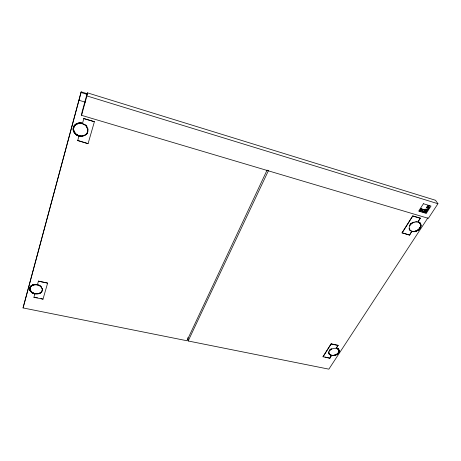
<?xml version="1.0" encoding="UTF-8"?>
<svg xmlns="http://www.w3.org/2000/svg" width="461" height="461" viewBox="0 0 461 461"><rect width="100%" height="100%" fill="white"/><g stroke="black" fill="none" stroke-linecap="round" stroke-linejoin="round"><path stroke-width="0.69" d="M409.224 228.495L409.247 227.261A5.97 4.385 -28.2 0 1 412.831 222.842L414.301 222.242A6.154 4.524 -28.2 0 1 420.323 223.977M420.553 224.905L420.518 226.132A5.97 4.385 -28.2 0 1 416.923 230.517L415.47 231.105A6.154 4.524 -28.2 0 1 409.477 229.405M94.401 121.704L83.833 118.575L94.401 121.704L88.068 143.659L77.707 140.513L88.068 143.659M81.539 115.325L86.904 95.928L87.365 92.828L435.512 200.27L437.95 203.722L428.361 218.358L81.539 115.325L82.046 112.098L87.365 92.828M82.496 123.439C80.456 122.2 76.814 123.07 74.953 124.81A7.509 6.575 18.1 0 0 73.581 131.339L75.811 134.364L78.94 136.168L75.777 134.549L73.547 131.523A7.514 6.575 18.1 0 1 74.924 124.994C76.941 123.168 79.926 122.632 82.496 123.439L83.833 118.575M267.092 170.08L186.953 340.742L23.05 307.931L81.188 91.848L87.365 93.75M47.627 283.112L38.43 281.141L47.627 283.112L43 299.166L33.935 297.299L37.468 297.789M79.73 97.248L79.206 100.337L85.389 102.215M43 299.166L40.948 298.509M34.857 294.003L32.08 292.914L30.051 290.799A6.431 4.754 7.3 0 1 30.996 286.068L33.734 284.742L37.485 284.529L33.774 284.518L31.043 285.843A6.425 4.754 7.3 0 0 30.098 290.568L32.126 292.689L34.903 293.772L33.935 297.299M23.05 307.931L81.188 91.848M37.439 284.754L38.43 281.141M77.673 140.703L78.969 135.983M427.917 217.811L328.866 369.152L188.174 340.984L268.498 170.501M338.939 349.836L338.276 349.063L336.357 348.211L338.04 345.277L331.171 343.808L322.965 356.67L329.834 358.289L331.476 355.419L334.427 355.379L336.997 354.302M420.167 223.112L418.121 221.897L420.311 218.128L412.779 215.898L401.986 232.811L409.552 235.127L411.69 231.451L409.552 235.127M323.034 356.889L331.171 343.808M402.101 233.007L412.779 215.898M329.834 358.289L331.476 355.419M336.357 348.211L338.04 345.277M418.381 221.107L420.311 218.128M33.44 284.91L32.097 285.492A6.062 4.483 7.3 0 0 30.132 289.692L31.561 291.888A6.252 4.627 7.3 0 0 38.903 293.392L40.24 292.821A6.062 4.483 7.3 0 0 42.233 288.655L40.833 286.454A6.252 4.627 7.3 0 0 38.689 285.186M33.394 285.134L32.051 285.716A6.068 4.483 7.3 0 0 30.086 289.923L31.515 292.113A6.252 4.627 7.3 0 0 38.862 293.622L40.193 293.046A6.062 4.483 7.3 0 0 42.193 288.88L40.793 286.679A6.252 4.622 7.3 0 0 33.394 285.134M414.174 222.046L412.71 222.646A5.97 4.385 -28.2 0 0 409.535 225.804M331.741 349.046L332.992 348.562A5.215 3.55 -16.8 0 1 338.483 349.709M411.938 231.549L414.998 231.508L418.018 230.16A6.327 4.65 -28.2 0 0 420.933 225.21M325.005 357.091L329.759 358.07M331.246 344.027L338.115 345.496M331.551 355.638L334.502 355.598L337.072 354.521A5.359 3.648 -16.8 0 0 339.256 350.752L338.201 348.844L336.282 347.992M402.666 233.001L409.437 234.931M412.9 216.094L420.432 218.318M81.078 92.523L87.262 94.424M86.904 95.928L437.95 203.722M411.806 231.647L415.125 231.704L418.139 230.362A6.327 4.65 -28.2 0 0 421.06 225.406L420.691 223.971M418.121 221.897L420.04 222.917L420.812 224.167M328.923 353.126L329.419 354.163A5.215 3.55 -16.8 0 0 334.888 355.287L336.127 354.809A5.054 3.44 -16.8 0 0 338.968 351.455L338.409 349.49A5.209 3.55 -16.8 0 0 336.709 348.337M409.109 228.293L409.593 229.601A6.16 4.524 -28.2 0 0 415.592 231.301L417.044 230.713A5.97 4.385 -28.2 0 0 420.645 226.328L420.196 223.781A6.154 4.524 -28.2 0 0 418.432 222.179M87.769 129.374L86.276 126.251A7.307 6.396 18 0 0 77.771 123.796L76.169 124.551A7.088 6.206 18.1 0 0 73.633 130.313L75.172 133.413A7.307 6.402 18.1 0 0 83.608 135.811L85.193 135.073A7.082 6.206 18 0 0 87.769 129.374M187.858 337.619L188.174 340.984M328.998 353.345L328.918 352.429A5.054 3.44 -16.8 0 1 331.741 349.046M338.818 350.314L338.887 351.236A5.054 3.44 -16.9 0 1 336.052 354.59L334.813 355.068A5.215 3.55 -16.9 0 1 329.344 353.944M33.451 284.944A6.252 4.627 7.3 0 1 38.188 285.007M42.435 289.018A6.316 4.668 7.3 0 1 35.923 293.818A6.316 4.668 7.3 0 1 29.994 287.935A6.316 4.668 7.3 0 1 38.211 284.829M38.724 285.007A6.316 4.668 7.3 0 1 41.265 286.684M87.832 130.843A7.082 6.2 18.1 0 1 85.216 134.883L83.637 135.626A7.301 6.396 18.1 0 1 75.201 133.223L73.668 130.129A7.082 6.2 18.1 0 1 76.203 124.366L77.8 123.611A7.301 6.396 18.1 0 1 84.426 124.476M87.872 130.296A7.082 6.2 18.1 0 0 87.792 129.189L86.299 126.072A7.301 6.396 18.1 0 0 84.945 124.822M87.267 132.958A7.376 6.46 18.1 0 1 86.219 134.295M85.786 134.675A7.376 6.46 18.1 0 1 83.695 135.793M83.107 135.955A7.376 6.46 18.1 0 1 79.367 135.937M78.756 135.77A7.376 6.46 18.1 0 1 73.627 127.605A7.376 6.46 18.1 0 1 82.121 123.3M85.527 125.035A7.376 6.46 18.1 0 1 86.789 126.412M87.63 128.002A7.376 6.46 18.1 0 1 87.93 129.132M87.878 131.391A7.376 6.46 18.1 0 1 87.521 132.457M40.793 292.793A6.494 4.806 7.3 0 1 38.453 293.795M35.14 293.847A6.494 4.806 7.3 0 1 29.792 287.992A6.494 4.806 7.3 0 1 37.249 284.454M42.619 289.076A6.494 4.806 7.3 0 1 42.556 290.326M87.417 133.125A7.589 6.644 18.1 0 1 86.726 134.065M79.24 136.099A7.589 6.644 18.1 0 1 73.374 127.743A7.589 6.644 18.1 0 1 82.254 123.139M85.734 124.966A7.589 6.644 18.1 0 1 87.014 126.389M415.689 221.758A6.154 4.524 -28.2 0 1 416.669 221.753M418.911 222.225A6.218 4.57 -28.2 0 1 419.579 228.408A6.218 4.57 -28.2 0 1 412.013 231.41M409.812 230.172A6.218 4.57 -28.2 0 1 409.184 229.157M409.91 224.968A6.218 4.57 -28.2 0 1 411.321 223.441M411.748 223.118A6.218 4.57 -28.2 0 1 413.16 222.3M339.181 350.533A5.359 3.648 -16.9 0 1 336.997 354.302M329.69 350.337A5.054 3.44 -16.8 0 1 331.666 348.827M337.135 348.36A5.267 3.584 -16.8 0 1 336.876 354.209A5.267 3.584 -16.8 0 1 329.062 353.766M328.751 352.884A5.267 3.584 -16.8 0 1 328.785 351.922M329.874 350.014A5.267 3.584 -16.8 0 1 330.848 349.202M417.816 221.614A6.396 4.702 -28.2 0 1 420.104 227.878A6.396 4.702 -28.2 0 1 411.869 231.531M410.48 224.04A6.396 4.702 -28.2 0 1 411.281 223.303M336.115 347.934A5.417 3.688 -16.8 0 1 338.334 353.034A5.417 3.688 -16.8 0 1 330.479 355.131M329.546 354.555A5.417 3.688 -16.8 0 1 328.9 353.789M328.595 352.872A5.417 3.688 -16.8 0 1 328.647 351.881M329.799 349.922A5.417 3.688 -16.8 0 1 330.819 349.092M426.114 209.98L426.108 211.126L427.75 210.47L426.131 211.466L426.148 212.976L425.745 212.855L425.745 211.691L424.074 212.354L425.722 211.345L425.71 209.859L426.114 209.98M424.541 210.089L423.55 211.628A0.72 0.536 -29.8 0 1 423.054 211.737C421.533 211.345 423.89 208.649 424.541 210.089M422.53 209.213L421.671 210.06A0.749 0.553 -29.7 0 1 421.844 210.579L420.997 211.299L419.516 210.988L421.129 208.476L422.53 209.213M422.138 209.282L421.723 209.807L420.778 209.651L421.296 208.85L422.138 209.282M428.747 208.66L428.396 209.467L427.491 209.968L425.336 209.392L425.549 209.064C427.635 211.138 430.205 207.744 426.298 207.905L426.517 207.571L428.269 208.107L428.747 208.66M424.921 210.101L424.812 210.579A3.63 2.685 -29.8 0 1 424.264 211.426L423.665 211.887A1.129 0.836 -29.8 0 1 423.181 212.031L422.443 211.864A1.17 0.864 -29.8 0 1 422.167 211.438L422.432 210.493L423.4 209.513A1.164 0.859 -29.8 0 1 424.051 209.363L424.921 210.101M421.504 210.395L421.049 210.982L420.029 210.821L420.611 209.916L421.504 210.395M428.891 206.159L428.361 207.11L427.347 206.799L428.142 205.837L428.891 206.159M429.254 206.032L428.638 207.191L429.652 207.502L429.433 207.83L426.851 207.047C426.949 206.13 428.845 204.586 429.254 206.032M423.411 203.733L418.674 211.126L426.229 213.391L431 206.044L423.411 203.733"/></g></svg>
